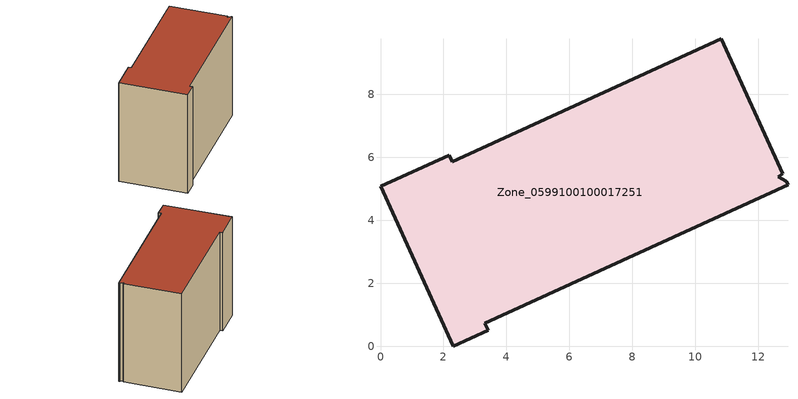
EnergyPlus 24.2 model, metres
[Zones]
Zone_0599100100017251
 floor ground (C_G): 12.94,5.12 3.31,0.73 3.42,0.5 2.31,0 0,5.07 2.19,6.07 2.28,5.86 10.82,9.76 12.78,5.47 12.63,5.38 12.88,5.24 z0
 wall outside (C_F): 2.28,5.86 2.19,6.07 0,5.07 2.31,0 3.42,0.5 3.31,0.73 12.94,5.12 12.88,5.24 12.63,5.38 12.78,5.47 10.82,9.76 2.28,5.86 z0:8.86
 roof outside (C_R): 3.31,0.73 12.94,5.12 12.88,5.24 12.63,5.38 12.78,5.47 10.82,9.76 2.28,5.86 2.19,6.07 0,5.07 2.31,0 3.42,0.5 z8.86
[BUILDING]
Pand.0599100100017251: North Axis=0; Terrain=City; Loads Convergence Tolerance Value=0.04; Temperature Convergence Tolerance Value=0.4; Solar Distribution=FullExterior; Maximum Number of Warmup Days=25; Minimum Number of Warmup Days=1
[Site:Location]
Rotterdam.The.Hague.AP_ZH_NLD Design_Conditions: Latitude=51.96; Longitude=4.45; Time Zone=1; Elevation=-4.5
[SITE:GROUNDTEMPERATURE:BUILDINGSURFACE]
18, 18, 18, 18, 18, 18, 18, 18, 18, 18, 18, 18
[MATERIAL] Thermal Absorptance=0.9; Solar Absorptance=0.7; Visible Absorptance=0.7
Name | Roughness | Thickness | Conductivity | Density | Specific Heat
G.TI.2015-2018 | MediumSmooth | 0.15 | 0.0428571 | 540 | 1210
F.TI.2015-2018 | Rough | 0.3 | 0.0666667 | 1920 | 840
R.TI.2015-2018 | MediumRough | 0.2 | 0.0333333 | 1500 | 1000
[CONSTRUCTION]
C_G: G.TI.2015-2018
C_F: F.TI.2015-2018
C_R: R.TI.2015-2018
[ZONE]
Zone_0599100100017251: Type=1; Multiplier=1; Ceiling Height=Autocalculate; Volume=Autocalculate; Floor Area=autocalculate; Part of Total Floor Area=Yes
[ZONEINFILTRATION:DESIGNFLOWRATE]
Infil_Zone_0599100100017251: Zone or ZoneList or Space or SpaceList=Zone_0599100100017251; Schedule=AlwaysOn; Design Flow Rate Calculation Method=Flow/Area; Flow Rate per Floor Area=0.0015; Constant Term Coefficient=1; Temperature Term Coefficient=0; Velocity Term Coefficient=0; Velocity Squared Term Coefficient=0
[HVACTEMPLATE:ZONE:IDEALLOADSAIRSYSTEM]
Zone_0599100100017251: Maximum Heating Supply Air Temperature=50; Minimum Cooling Supply Air Temperature=13; Maximum Heating Supply Air Humidity Ratio=0.0156; Minimum Cooling Supply Air Humidity Ratio=0.0077; Heating Limit=NoLimit; Cooling Limit=NoLimit; Dehumidification Control Type=ConstantSensibleHeatRatio; Cooling Sensible Heat Ratio=0.7; Dehumidification Setpoint=60; Humidification Control Type=None; Humidification Setpoint=30; Outdoor Air Method=None; Outdoor Air Flow Rate per Person=0.00944; Outdoor Air Flow Rate per Zone Floor Area=0; Outdoor Air Flow Rate per Zone=0; Demand Controlled Ventilation Type=None; Outdoor Air Economizer Type=NoEconomizer; Heat Recovery Type=None; Sensible Heat Recovery Effectiveness=0.7; Latent Heat Recovery Effectiveness=0.65
[ZONECONTROL:THERMOSTAT]
ThermostatControl_Zone_0599100100017251: Zone or ZoneList=Zone_0599100100017251; Control Type Schedule=DualSetpointControlType; Control 1=Thermostat_Zone_0599100100017251; Temperature Difference Between Cutout And Setpoint=0
[THERMOSTATSETPOINT:DUALSETPOINT]
Thermostat_Zone_0599100100017251: Heating Setpoint Temperature Schedule=HeatingSetpoint_Zone_0599100100017251; Cooling Setpoint Temperature Schedule=CoolingSetpoint_Zone_0599100100017251
[SCHEDULE:COMPACT]
HeatingSetpoint_Zone_0599100100017251: Through: 12/31, For: AllDays, Until: 24:00, 21
CoolingSetpoint_Zone_0599100100017251: Through: 12/31, For: AllDays, Until: 24:00, 24
DualSetpointControlType: Through: 12/31, For: AllDays, Until: 24:00, 4
AlwaysOn: Through: 12/31, For: AllDays, Until: 24:00, 1
